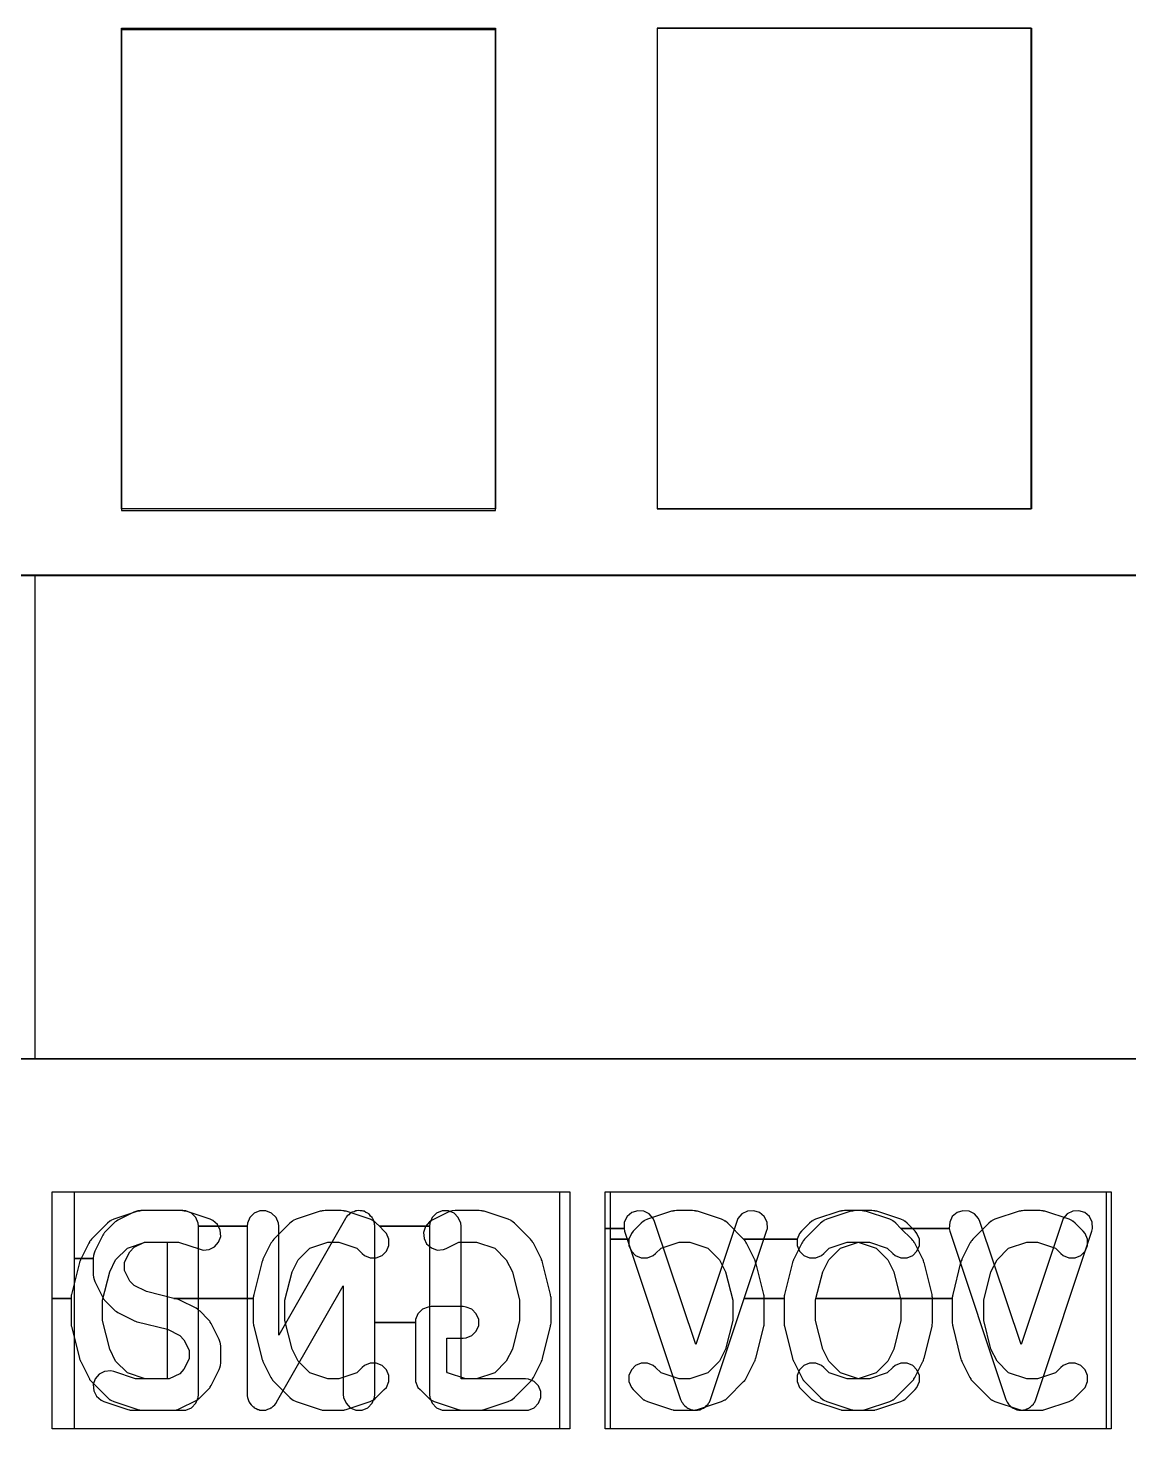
# Model space of a CAD drawing. Extents: x 10 to 287, y 10 to 200.
# Drawn here: x 173.87 to 179.1, y 114.75 to 121.41 of the extents above; entities that cross this region are included whole.
import ezdxf

# ---------------------------------------------------------------- set-up
doc = ezdxf.new("R2010")
doc.units = 0

msp = doc.modelspace()

# ---------------------------------------------------------------- linework, layer by layer
at = {"layer": 'Layer 1'}
for p, q in [((174.311, 121.411), (176.089, 121.411)), ((174.311, 119.125), (174.311, 121.411)), ((174.311, 121.403), (174.311, 119.117)), ((176.089, 121.403), (174.311, 121.403)), ((176.089, 121.411), (176.089, 119.125)), ((176.089, 119.117), (176.089, 121.403)), ((176.859, 121.411), (176.859, 119.125)), ((178.637, 121.411), (176.859, 121.411)), ((176.861, 121.411), (178.639, 121.411)), ((176.861, 119.125), (176.861, 121.411)), ((178.637, 119.125), (178.637, 121.411)), ((178.639, 121.411), (178.639, 119.125)), ((176.089, 119.125), (174.311, 119.125)), ((174.311, 119.117), (176.089, 119.117)), ((176.859, 119.125), (178.637, 119.125)), ((178.639, 119.125), (176.861, 119.125)), ((171.45, 118.807), (183.95, 118.807)), ((171.51, 118.81), (183.95, 118.81)), ((173.9, 116.507), (173.9, 118.807)), ((183.95, 116.507), (171.45, 116.507)), ((171.51, 116.51), (183.95, 116.51)), ((173.982, 115.37), (173.982, 115.877)), ((173.982, 115.877), (176.443, 115.877)), ((174.087, 115.56), (174.087, 115.877)), ((174.087, 115.877), (176.394, 115.877)), ((176.394, 115.877), (176.394, 114.749)), ((176.443, 115.877), (176.443, 114.749)), ((176.612, 115.703), (176.612, 115.877)), ((176.612, 115.877), (178.994, 115.877)), ((176.636, 115.651), (176.636, 115.877)), ((176.636, 115.877), (179.018, 115.877)), ((178.994, 115.877), (178.994, 114.749)), ((179.018, 115.877), (179.018, 114.749)), ((174.389, 115.786), (174.386, 115.785)), ((174.403, 115.788), (174.389, 115.786)), ((174.398, 115.786), (174.396, 115.785)), ((174.4, 115.787), (174.398, 115.786)), ((174.403, 115.787), (174.4, 115.787)), ((174.594, 115.788), (174.403, 115.788)), ((174.405, 115.787), (174.403, 115.787)), ((174.412, 115.788), (174.405, 115.787)), ((174.603, 115.788), (174.412, 115.788)), ((174.601, 115.787), (174.594, 115.788)), ((174.603, 115.787), (174.601, 115.787)), ((174.617, 115.786), (174.603, 115.788)), ((174.606, 115.787), (174.603, 115.787)), ((174.609, 115.786), (174.606, 115.787)), ((174.61, 115.785), (174.609, 115.786)), ((174.644, 115.775), (174.617, 115.786)), ((174.969, 115.786), (174.942, 115.775)), ((174.998, 115.786), (174.969, 115.786)), ((175.025, 115.775), (174.998, 115.786)), ((175.265, 115.786), (175.263, 115.785)), ((175.268, 115.787), (175.265, 115.786)), ((175.27, 115.787), (175.268, 115.787)), ((175.272, 115.787), (175.27, 115.787)), ((175.28, 115.788), (175.272, 115.787)), ((175.356, 115.788), (175.28, 115.788)), ((175.363, 115.787), (175.356, 115.788)), ((175.365, 115.787), (175.363, 115.787)), ((175.368, 115.787), (175.365, 115.787)), ((175.37, 115.786), (175.368, 115.787)), ((175.372, 115.785), (175.37, 115.786)), ((175.426, 115.786), (175.417, 115.782)), ((175.431, 115.786), (175.426, 115.786)), ((175.436, 115.788), (175.431, 115.786)), ((175.446, 115.786), (175.436, 115.788)), ((175.456, 115.786), (175.446, 115.786)), ((175.46, 115.784), (175.456, 115.786)), ((175.836, 115.786), (175.809, 115.775)), ((175.866, 115.786), (175.836, 115.786)), ((175.893, 115.775), (175.866, 115.786)), ((175.883, 115.786), (175.881, 115.785)), ((175.898, 115.788), (175.883, 115.786)), ((176.012, 115.788), (175.898, 115.788)), ((176.02, 115.787), (176.012, 115.788)), ((176.022, 115.787), (176.02, 115.787)), ((176.024, 115.787), (176.022, 115.787)), ((176.027, 115.786), (176.024, 115.787)), ((176.029, 115.785), (176.027, 115.786)), ((176.766, 115.787), (176.738, 115.778)), ((176.795, 115.785), (176.766, 115.787)), ((176.936, 115.786), (176.934, 115.785)), ((176.938, 115.787), (176.936, 115.786)), ((176.941, 115.787), (176.938, 115.787)), ((176.943, 115.787), (176.941, 115.787)), ((176.95, 115.788), (176.943, 115.787)), ((177.027, 115.788), (176.95, 115.788)), ((177.034, 115.787), (177.027, 115.788)), ((177.036, 115.787), (177.034, 115.787)), ((177.038, 115.787), (177.036, 115.787)), ((177.041, 115.786), (177.038, 115.787)), ((177.043, 115.785), (177.041, 115.786)), ((177.318, 115.787), (177.288, 115.785)), ((177.345, 115.778), (177.318, 115.787)), ((177.736, 115.786), (177.734, 115.785)), ((177.738, 115.787), (177.736, 115.786)), ((177.741, 115.787), (177.738, 115.787)), ((177.743, 115.787), (177.741, 115.787)), ((177.75, 115.788), (177.743, 115.787)), ((177.827, 115.788), (177.75, 115.788)), ((177.789, 115.786), (177.787, 115.785)), ((177.792, 115.787), (177.789, 115.786)), ((177.794, 115.787), (177.792, 115.787)), ((177.796, 115.787), (177.794, 115.787)), ((177.803, 115.788), (177.796, 115.787)), ((177.88, 115.788), (177.803, 115.788)), ((177.834, 115.787), (177.827, 115.788)), ((177.836, 115.787), (177.834, 115.787)), ((177.839, 115.787), (177.836, 115.787)), ((177.841, 115.786), (177.839, 115.787)), ((177.843, 115.785), (177.841, 115.786)), ((177.887, 115.787), (177.88, 115.788)), ((177.889, 115.787), (177.887, 115.787)), ((177.892, 115.787), (177.889, 115.787)), ((177.894, 115.786), (177.892, 115.787)), ((177.896, 115.785), (177.894, 115.786)), ((178.312, 115.787), (178.285, 115.778)), ((178.342, 115.785), (178.312, 115.787)), ((178.589, 115.786), (178.587, 115.785)), ((178.591, 115.787), (178.589, 115.786)), ((178.594, 115.787), (178.591, 115.787)), ((178.596, 115.787), (178.594, 115.787)), ((178.603, 115.788), (178.596, 115.787)), ((178.68, 115.788), (178.603, 115.788)), ((178.687, 115.787), (178.68, 115.788)), ((178.689, 115.787), (178.687, 115.787)), ((178.692, 115.787), (178.689, 115.787)), ((178.694, 115.786), (178.692, 115.787)), ((178.696, 115.785), (178.694, 115.786)), ((178.864, 115.787), (178.835, 115.785)), ((178.892, 115.778), (178.864, 115.787)), ((174.245, 115.728), (174.169, 115.651)), ((174.274, 115.728), (174.236, 115.69)), ((174.256, 115.737), (174.245, 115.728)), ((174.259, 115.738), (174.256, 115.737)), ((174.261, 115.74), (174.259, 115.738)), ((174.274, 115.746), (174.261, 115.74)), ((174.389, 115.784), (174.274, 115.746)), ((174.28, 115.732), (174.274, 115.728)), ((174.281, 115.734), (174.28, 115.732)), ((174.284, 115.735), (174.281, 115.734)), ((174.286, 115.737), (174.284, 115.735)), ((174.287, 115.738), (174.286, 115.737)), ((174.294, 115.742), (174.287, 115.738)), ((174.37, 115.78), (174.294, 115.742)), ((174.384, 115.785), (174.37, 115.78)), ((174.386, 115.785), (174.384, 115.785)), ((174.396, 115.785), (174.389, 115.784)), ((174.618, 115.784), (174.61, 115.785)), ((174.732, 115.746), (174.618, 115.784)), ((174.665, 115.754), (174.644, 115.775)), ((174.676, 115.727), (174.665, 115.754)), ((174.678, 115.713), (174.676, 115.727)), ((174.745, 115.74), (174.732, 115.746)), ((174.768, 115.721), (174.745, 115.74)), ((174.78, 115.694), (174.768, 115.721)), ((174.91, 115.727), (174.909, 115.713)), ((174.921, 115.754), (174.91, 115.727)), ((174.942, 115.775), (174.921, 115.754)), ((175.046, 115.754), (175.025, 115.775)), ((175.112, 115.728), (175.036, 115.651)), ((175.057, 115.727), (175.046, 115.754)), ((175.059, 115.713), (175.057, 115.727)), ((175.376, 115.75), (175.059, 115.195)), ((175.124, 115.737), (175.112, 115.728)), ((175.126, 115.738), (175.124, 115.737)), ((175.128, 115.74), (175.126, 115.738)), ((175.142, 115.746), (175.128, 115.74)), ((175.256, 115.784), (175.142, 115.746)), ((175.263, 115.785), (175.256, 115.784)), ((175.38, 115.784), (175.372, 115.785)), ((175.378, 115.753), (175.376, 115.75)), ((175.379, 115.754), (175.378, 115.753)), ((175.38, 115.756), (175.379, 115.754)), ((175.494, 115.746), (175.38, 115.784)), ((175.384, 115.762), (175.38, 115.756)), ((175.392, 115.768), (175.384, 115.762)), ((175.399, 115.775), (175.392, 115.768)), ((175.404, 115.777), (175.399, 115.775)), ((175.407, 115.78), (175.404, 115.777)), ((175.417, 115.782), (175.407, 115.78)), ((175.465, 115.784), (175.46, 115.784)), ((175.473, 115.779), (175.465, 115.784)), ((175.482, 115.775), (175.473, 115.779)), ((175.486, 115.772), (175.482, 115.775)), ((175.49, 115.769), (175.486, 115.772)), ((175.496, 115.761), (175.49, 115.769)), ((175.507, 115.74), (175.494, 115.746)), ((175.503, 115.754), (175.496, 115.761)), ((175.505, 115.75), (175.503, 115.754)), ((175.508, 115.746), (175.505, 115.75)), ((175.509, 115.738), (175.507, 115.74)), ((175.511, 115.737), (175.508, 115.746)), ((175.512, 115.737), (175.509, 115.738)), ((175.514, 115.727), (175.511, 115.737)), ((175.523, 115.728), (175.512, 115.737)), ((175.515, 115.72), (175.514, 115.727)), ((175.516, 115.718), (175.515, 115.72)), ((175.538, 115.713), (175.523, 115.728)), ((175.776, 115.734), (175.757, 115.712)), ((175.788, 115.742), (175.776, 115.734)), ((175.778, 115.727), (175.776, 115.713)), ((175.789, 115.754), (175.778, 115.727)), ((175.864, 115.78), (175.788, 115.742)), ((175.809, 115.775), (175.789, 115.754)), ((175.878, 115.785), (175.864, 115.78)), ((175.881, 115.785), (175.878, 115.785)), ((175.913, 115.754), (175.893, 115.775)), ((175.925, 115.727), (175.913, 115.754)), ((175.926, 115.713), (175.925, 115.727)), ((176.036, 115.784), (176.029, 115.785)), ((176.15, 115.746), (176.036, 115.784)), ((176.164, 115.74), (176.15, 115.746)), ((176.166, 115.738), (176.164, 115.74)), ((176.168, 115.737), (176.166, 115.738)), ((176.18, 115.728), (176.168, 115.737)), ((176.256, 115.651), (176.18, 115.728)), ((176.702, 115.733), (176.701, 115.703)), ((176.716, 115.759), (176.702, 115.733)), ((176.738, 115.778), (176.716, 115.759)), ((176.783, 115.728), (176.745, 115.69)), ((176.794, 115.737), (176.783, 115.728)), ((176.797, 115.738), (176.794, 115.737)), ((176.821, 115.772), (176.795, 115.785)), ((176.799, 115.74), (176.797, 115.738)), ((176.812, 115.746), (176.799, 115.74)), ((176.927, 115.784), (176.812, 115.746)), ((176.84, 115.75), (176.821, 115.772)), ((176.846, 115.736), (176.84, 115.75)), ((177.042, 115.15), (176.846, 115.736)), ((176.934, 115.785), (176.927, 115.784)), ((177.237, 115.736), (177.042, 115.15)), ((177.05, 115.784), (177.043, 115.785)), ((177.165, 115.746), (177.05, 115.784)), ((177.178, 115.74), (177.165, 115.746)), ((177.18, 115.738), (177.178, 115.74)), ((177.183, 115.737), (177.18, 115.738)), ((177.194, 115.728), (177.183, 115.737)), ((177.27, 115.651), (177.194, 115.728)), ((177.243, 115.75), (177.237, 115.736)), ((177.262, 115.772), (177.243, 115.75)), ((177.288, 115.785), (177.262, 115.772)), ((177.368, 115.759), (177.345, 115.778)), ((177.381, 115.733), (177.368, 115.759)), ((177.383, 115.703), (177.381, 115.733)), ((177.583, 115.728), (177.545, 115.69)), ((177.636, 115.728), (177.56, 115.651)), ((177.594, 115.737), (177.583, 115.728)), ((177.597, 115.738), (177.594, 115.737)), ((177.599, 115.74), (177.597, 115.738)), ((177.612, 115.746), (177.599, 115.74)), ((177.727, 115.784), (177.612, 115.746)), ((177.648, 115.737), (177.636, 115.728)), ((177.65, 115.738), (177.648, 115.737)), ((177.652, 115.74), (177.65, 115.738)), ((177.665, 115.746), (177.652, 115.74)), ((177.78, 115.784), (177.665, 115.746)), ((177.734, 115.785), (177.727, 115.784)), ((177.787, 115.785), (177.78, 115.784)), ((177.85, 115.784), (177.843, 115.785)), ((177.965, 115.746), (177.85, 115.784)), ((177.903, 115.784), (177.896, 115.785)), ((178.018, 115.746), (177.903, 115.784)), ((177.978, 115.74), (177.965, 115.746)), ((177.98, 115.738), (177.978, 115.74)), ((177.982, 115.737), (177.98, 115.738)), ((177.994, 115.728), (177.982, 115.737)), ((178.018, 115.703), (177.994, 115.728)), ((178.031, 115.74), (178.018, 115.746)), ((178.033, 115.738), (178.031, 115.74)), ((178.036, 115.737), (178.033, 115.738)), ((178.047, 115.728), (178.036, 115.737)), ((178.085, 115.69), (178.047, 115.728)), ((178.25, 115.733), (178.247, 115.703)), ((178.262, 115.759), (178.25, 115.733)), ((178.285, 115.778), (178.262, 115.759)), ((178.368, 115.772), (178.342, 115.785)), ((178.436, 115.728), (178.36, 115.651)), ((178.387, 115.75), (178.368, 115.772)), ((178.393, 115.736), (178.387, 115.75)), ((178.589, 115.15), (178.393, 115.736)), ((178.447, 115.737), (178.436, 115.728)), ((178.45, 115.738), (178.447, 115.737)), ((178.452, 115.74), (178.45, 115.738)), ((178.465, 115.746), (178.452, 115.74)), ((178.58, 115.784), (178.465, 115.746)), ((178.587, 115.785), (178.58, 115.784)), ((178.784, 115.736), (178.589, 115.15)), ((178.703, 115.784), (178.696, 115.785)), ((178.818, 115.746), (178.703, 115.784)), ((178.79, 115.75), (178.784, 115.736)), ((178.809, 115.772), (178.79, 115.75)), ((178.835, 115.785), (178.809, 115.772)), ((178.831, 115.74), (178.818, 115.746)), ((178.833, 115.738), (178.831, 115.74)), ((178.836, 115.737), (178.833, 115.738)), ((178.847, 115.728), (178.836, 115.737)), ((178.885, 115.69), (178.847, 115.728)), ((178.914, 115.759), (178.892, 115.778)), ((178.928, 115.733), (178.914, 115.759)), ((178.929, 115.703), (178.928, 115.733)), ((174.222, 115.67), (174.184, 115.594)), ((174.226, 115.676), (174.222, 115.67)), ((174.227, 115.678), (174.226, 115.676)), ((174.228, 115.68), (174.227, 115.678)), ((174.23, 115.683), (174.228, 115.68)), ((174.231, 115.684), (174.23, 115.683)), ((174.236, 115.69), (174.231, 115.684)), ((174.678, 114.913), (174.678, 115.713)), ((174.678, 115.713), (174.909, 115.713)), ((174.909, 115.713), (174.678, 115.713)), ((174.773, 115.638), (174.783, 115.665)), ((174.783, 115.665), (174.78, 115.694)), ((174.909, 115.713), (174.909, 114.913)), ((175.059, 115.195), (175.059, 115.713)), ((175.516, 115.717), (175.516, 115.718)), ((175.516, 115.713), (175.516, 115.717)), ((175.516, 115.256), (175.516, 115.713)), ((175.561, 115.69), (175.538, 115.713)), ((175.538, 115.713), (175.776, 115.713)), ((175.776, 115.713), (175.538, 115.713)), ((175.571, 115.678), (175.561, 115.69)), ((175.582, 115.651), (175.571, 115.678)), ((175.757, 115.712), (175.747, 115.684)), ((175.747, 115.684), (175.75, 115.655)), ((175.75, 115.655), (175.762, 115.629)), ((175.776, 115.713), (175.776, 114.913)), ((175.926, 114.988), (175.926, 115.713)), ((176.612, 114.749), (176.612, 115.703)), ((176.612, 115.703), (176.701, 115.703)), ((176.701, 115.703), (176.612, 115.703)), ((176.701, 115.703), (176.704, 115.689)), ((176.704, 115.689), (176.97, 114.889)), ((176.736, 115.678), (176.724, 115.651)), ((176.745, 115.69), (176.736, 115.678)), ((177.273, 115.37), (177.379, 115.689)), ((177.379, 115.689), (177.383, 115.703)), ((177.536, 115.678), (177.524, 115.651)), ((177.545, 115.69), (177.536, 115.678)), ((178.07, 115.651), (178.018, 115.703)), ((178.018, 115.703), (178.247, 115.703)), ((178.247, 115.703), (178.018, 115.703)), ((178.094, 115.678), (178.085, 115.69)), ((178.106, 115.651), (178.094, 115.678)), ((178.247, 115.703), (178.251, 115.689)), ((178.251, 115.689), (178.517, 114.889)), ((178.66, 114.889), (178.926, 115.689)), ((178.894, 115.678), (178.885, 115.69)), ((178.906, 115.651), (178.894, 115.678)), ((178.926, 115.689), (178.929, 115.703)), ((174.155, 115.632), (174.117, 115.556)), ((174.159, 115.638), (174.155, 115.632)), ((174.161, 115.642), (174.159, 115.64)), ((174.159, 115.64), (174.159, 115.638)), ((174.162, 115.644), (174.161, 115.642)), ((174.164, 115.646), (174.162, 115.644)), ((174.169, 115.651), (174.164, 115.646)), ((174.184, 115.594), (174.179, 115.58)), ((174.283, 115.554), (174.339, 115.609)), ((174.326, 115.543), (174.351, 115.592)), ((174.339, 115.609), (174.424, 115.638)), ((174.351, 115.592), (174.372, 115.613)), ((174.372, 115.613), (174.421, 115.638)), ((174.421, 115.638), (174.582, 115.638)), ((174.424, 115.638), (174.528, 115.638)), ((174.528, 115.638), (174.528, 114.988)), ((174.582, 115.638), (174.685, 115.604)), ((174.685, 115.604), (174.699, 115.6)), ((174.699, 115.6), (174.728, 115.602)), ((174.728, 115.602), (174.754, 115.615)), ((174.754, 115.615), (174.773, 115.638)), ((175.022, 115.632), (174.984, 115.556)), ((175.026, 115.638), (175.022, 115.632)), ((175.027, 115.64), (175.026, 115.638)), ((175.029, 115.642), (175.027, 115.64)), ((175.03, 115.644), (175.029, 115.642)), ((175.031, 115.646), (175.03, 115.644)), ((175.036, 115.651), (175.031, 115.646)), ((175.151, 115.554), (175.206, 115.609)), ((175.206, 115.609), (175.292, 115.638)), ((175.292, 115.638), (175.344, 115.638)), ((175.344, 115.638), (175.43, 115.609)), ((175.43, 115.609), (175.455, 115.584)), ((175.55, 115.574), (175.571, 115.595)), ((175.571, 115.595), (175.582, 115.622)), ((175.582, 115.622), (175.582, 115.651)), ((175.762, 115.629), (175.785, 115.61)), ((175.785, 115.61), (175.812, 115.6)), ((175.812, 115.6), (175.842, 115.602)), ((175.842, 115.602), (175.855, 115.608)), ((175.855, 115.608), (175.916, 115.638)), ((175.916, 115.638), (176, 115.638)), ((176, 115.638), (176.086, 115.609)), ((176.086, 115.609), (176.141, 115.554)), ((176.261, 115.646), (176.256, 115.651)), ((176.262, 115.644), (176.261, 115.646)), ((176.263, 115.642), (176.262, 115.644)), ((176.265, 115.64), (176.263, 115.642)), ((176.266, 115.638), (176.265, 115.64)), ((176.27, 115.632), (176.266, 115.638)), ((176.308, 115.556), (176.27, 115.632)), ((176.636, 114.749), (176.636, 115.651)), ((176.636, 115.651), (176.724, 115.651)), ((176.724, 115.651), (176.636, 115.651)), ((176.724, 115.651), (176.724, 115.622)), ((176.724, 115.622), (176.736, 115.595)), ((176.736, 115.595), (176.756, 115.574)), ((176.851, 115.584), (176.877, 115.609)), ((176.877, 115.609), (176.963, 115.638)), ((176.963, 115.638), (177.014, 115.638)), ((177.014, 115.638), (177.1, 115.609)), ((177.1, 115.609), (177.155, 115.554)), ((177.275, 115.646), (177.27, 115.651)), ((177.27, 115.651), (177.524, 115.651)), ((177.524, 115.651), (177.27, 115.651)), ((177.27, 115.651), (177.27, 115.651)), ((177.276, 115.644), (177.275, 115.646)), ((177.278, 115.642), (177.276, 115.644)), ((177.279, 115.64), (177.278, 115.642)), ((177.28, 115.638), (177.279, 115.64)), ((177.284, 115.632), (177.28, 115.638)), ((177.322, 115.556), (177.284, 115.632)), ((177.546, 115.632), (177.508, 115.556)), ((177.524, 115.651), (177.524, 115.622)), ((177.524, 115.622), (177.536, 115.595)), ((177.536, 115.595), (177.556, 115.574)), ((177.55, 115.638), (177.546, 115.632)), ((177.551, 115.64), (177.55, 115.638)), ((177.552, 115.642), (177.551, 115.64)), ((177.554, 115.644), (177.552, 115.642)), ((177.555, 115.646), (177.554, 115.644)), ((177.56, 115.651), (177.555, 115.646)), ((177.651, 115.584), (177.677, 115.609)), ((177.675, 115.554), (177.73, 115.609)), ((177.677, 115.609), (177.762, 115.638)), ((177.73, 115.609), (177.816, 115.638)), ((177.762, 115.638), (177.814, 115.638)), ((177.814, 115.638), (177.9, 115.609)), ((177.816, 115.638), (177.868, 115.638)), ((177.868, 115.638), (177.953, 115.609)), ((177.9, 115.609), (177.955, 115.554)), ((177.953, 115.609), (177.979, 115.584)), ((178.075, 115.646), (178.07, 115.651)), ((178.074, 115.574), (178.094, 115.595)), ((178.076, 115.644), (178.075, 115.646)), ((178.078, 115.642), (178.076, 115.644)), ((178.079, 115.64), (178.078, 115.642)), ((178.08, 115.638), (178.079, 115.64)), ((178.084, 115.632), (178.08, 115.638)), ((178.122, 115.556), (178.084, 115.632)), ((178.094, 115.595), (178.106, 115.622)), ((178.106, 115.622), (178.106, 115.651)), ((178.346, 115.632), (178.308, 115.556)), ((178.35, 115.638), (178.346, 115.632)), ((178.351, 115.64), (178.35, 115.638)), ((178.352, 115.642), (178.351, 115.64)), ((178.354, 115.644), (178.352, 115.642)), ((178.355, 115.646), (178.354, 115.644)), ((178.36, 115.651), (178.355, 115.646)), ((178.475, 115.554), (178.53, 115.609)), ((178.53, 115.609), (178.616, 115.638)), ((178.616, 115.638), (178.667, 115.638)), ((178.667, 115.638), (178.753, 115.609)), ((178.753, 115.609), (178.779, 115.584)), ((178.874, 115.574), (178.894, 115.595)), ((178.894, 115.595), (178.906, 115.622)), ((178.906, 115.622), (178.906, 115.651)), ((174.111, 115.54), (174.073, 115.388)), ((174.087, 114.749), (174.087, 115.56)), ((174.087, 115.56), (174.176, 115.56)), ((174.176, 115.56), (174.087, 115.56)), ((174.114, 115.548), (174.111, 115.542)), ((174.111, 115.542), (174.111, 115.541)), ((174.111, 115.541), (174.111, 115.54)), ((174.116, 115.554), (174.114, 115.548)), ((174.117, 115.556), (174.116, 115.555)), ((174.116, 115.555), (174.116, 115.554)), ((174.178, 115.575), (174.176, 115.56)), ((174.176, 115.56), (174.176, 115.484)), ((174.179, 115.577), (174.178, 115.575)), ((174.179, 115.58), (174.179, 115.577)), ((174.255, 115.496), (174.283, 115.554)), ((174.326, 115.502), (174.326, 115.543)), ((174.978, 115.54), (174.94, 115.388)), ((174.979, 115.541), (174.978, 115.54)), ((174.981, 115.548), (174.979, 115.542)), ((174.979, 115.542), (174.979, 115.541)), ((174.983, 115.554), (174.981, 115.548)), ((174.984, 115.555), (174.983, 115.554)), ((174.984, 115.556), (174.984, 115.555)), ((175.122, 115.496), (175.151, 115.554)), ((175.455, 115.584), (175.466, 115.574)), ((175.466, 115.574), (175.494, 115.563)), ((175.494, 115.563), (175.523, 115.563)), ((175.523, 115.563), (175.55, 115.574)), ((176.141, 115.554), (176.17, 115.496)), ((176.308, 115.555), (176.308, 115.556)), ((176.309, 115.554), (176.308, 115.555)), ((176.311, 115.548), (176.309, 115.554)), ((176.313, 115.542), (176.311, 115.548)), ((176.313, 115.541), (176.313, 115.542)), ((176.314, 115.54), (176.313, 115.541)), ((176.352, 115.388), (176.314, 115.54)), ((176.756, 115.574), (176.783, 115.563)), ((176.783, 115.563), (176.813, 115.563)), ((176.813, 115.563), (176.84, 115.574)), ((176.84, 115.574), (176.851, 115.584)), ((177.155, 115.554), (177.184, 115.496)), ((177.323, 115.555), (177.322, 115.556)), ((177.323, 115.554), (177.323, 115.555)), ((177.325, 115.548), (177.323, 115.554)), ((177.327, 115.542), (177.325, 115.548)), ((177.327, 115.541), (177.327, 115.542)), ((177.328, 115.54), (177.327, 115.541)), ((177.366, 115.388), (177.328, 115.54)), ((177.502, 115.54), (177.464, 115.388)), ((177.505, 115.548), (177.502, 115.542)), ((177.502, 115.542), (177.502, 115.541)), ((177.502, 115.541), (177.502, 115.54)), ((177.507, 115.554), (177.505, 115.548)), ((177.508, 115.556), (177.507, 115.555)), ((177.507, 115.555), (177.507, 115.554)), ((177.556, 115.574), (177.583, 115.563)), ((177.583, 115.563), (177.613, 115.563)), ((177.613, 115.563), (177.64, 115.574)), ((177.64, 115.574), (177.651, 115.584)), ((177.646, 115.496), (177.675, 115.554)), ((177.955, 115.554), (177.984, 115.496)), ((177.979, 115.584), (177.99, 115.574)), ((177.99, 115.574), (178.017, 115.563)), ((178.017, 115.563), (178.047, 115.563)), ((178.047, 115.563), (178.074, 115.574)), ((178.123, 115.555), (178.122, 115.556)), ((178.123, 115.554), (178.123, 115.555)), ((178.125, 115.548), (178.123, 115.554)), ((178.127, 115.542), (178.125, 115.548)), ((178.127, 115.541), (178.127, 115.542)), ((178.128, 115.54), (178.127, 115.541)), ((178.166, 115.388), (178.128, 115.54)), ((178.302, 115.54), (178.264, 115.388)), ((178.303, 115.541), (178.302, 115.54)), ((178.305, 115.548), (178.303, 115.542)), ((178.303, 115.542), (178.303, 115.541)), ((178.307, 115.554), (178.305, 115.548)), ((178.308, 115.556), (178.307, 115.555)), ((178.307, 115.555), (178.307, 115.554)), ((178.446, 115.496), (178.475, 115.554)), ((178.779, 115.584), (178.79, 115.574)), ((178.79, 115.574), (178.817, 115.563)), ((178.817, 115.563), (178.847, 115.563)), ((178.847, 115.563), (178.874, 115.574)), ((174.176, 115.484), (174.178, 115.47)), ((174.178, 115.47), (174.179, 115.467)), ((174.179, 115.467), (174.179, 115.464)), ((174.179, 115.464), (174.184, 115.451)), ((174.221, 115.361), (174.255, 115.496)), ((174.351, 115.452), (174.326, 115.502)), ((175.088, 115.361), (175.122, 115.496)), ((176.17, 115.496), (176.204, 115.361)), ((177.184, 115.496), (177.218, 115.361)), ((177.614, 115.37), (177.646, 115.496)), ((177.984, 115.496), (178.018, 115.361)), ((178.412, 115.361), (178.446, 115.496)), ((174.073, 115.388), (174.072, 115.386)), ((174.072, 115.386), (174.072, 115.385)), ((174.184, 115.451), (174.222, 115.374)), ((174.372, 115.431), (174.351, 115.452)), ((174.43, 115.403), (174.372, 115.431)), ((174.56, 115.37), (174.43, 115.403)), ((174.94, 115.386), (174.939, 115.385)), ((174.94, 115.388), (174.94, 115.386)), ((175.049, 114.876), (175.366, 115.43)), ((175.366, 115.43), (175.366, 114.913)), ((176.352, 115.386), (176.352, 115.388)), ((176.352, 115.385), (176.352, 115.386)), ((177.366, 115.386), (177.366, 115.388)), ((177.367, 115.385), (177.366, 115.386)), ((177.464, 115.386), (177.463, 115.385)), ((177.464, 115.388), (177.464, 115.386)), ((178.166, 115.386), (178.166, 115.388)), ((178.167, 115.385), (178.166, 115.386)), ((178.264, 115.386), (178.263, 115.385)), ((178.264, 115.388), (178.264, 115.386)), ((173.982, 114.749), (173.982, 115.37)), ((173.982, 115.37), (174.071, 115.37)), ((174.071, 115.37), (173.982, 115.37)), ((174.072, 115.385), (174.071, 115.379)), ((174.071, 115.379), (174.071, 115.374)), ((174.071, 115.374), (174.071, 115.372)), ((174.071, 115.372), (174.071, 115.37)), ((174.071, 115.37), (174.071, 115.256)), ((174.221, 115.265), (174.221, 115.361)), ((174.222, 115.374), (174.226, 115.368)), ((174.226, 115.368), (174.227, 115.366)), ((174.227, 115.366), (174.228, 115.364)), ((174.228, 115.364), (174.23, 115.362)), ((174.23, 115.362), (174.231, 115.361)), ((174.231, 115.361), (174.236, 115.355)), ((174.236, 115.355), (174.274, 115.317)), ((174.574, 115.366), (174.56, 115.37)), ((174.56, 115.37), (174.938, 115.37)), ((174.938, 115.37), (174.56, 115.37)), ((174.575, 115.366), (174.574, 115.366)), ((174.576, 115.366), (174.575, 115.366)), ((174.582, 115.364), (174.576, 115.366)), ((174.588, 115.362), (174.582, 115.364)), ((174.588, 115.361), (174.588, 115.362)), ((174.589, 115.361), (174.588, 115.361)), ((174.666, 115.323), (174.589, 115.361)), ((174.672, 115.319), (174.666, 115.323)), ((174.939, 115.379), (174.938, 115.374)), ((174.938, 115.374), (174.938, 115.372)), ((174.938, 115.372), (174.938, 115.37)), ((174.938, 115.37), (174.938, 115.256)), ((174.939, 115.385), (174.939, 115.379)), ((175.088, 115.265), (175.088, 115.361)), ((175.769, 115.329), (175.742, 115.318)), ((175.784, 115.331), (175.769, 115.329)), ((175.936, 115.331), (175.784, 115.331)), ((175.951, 115.329), (175.936, 115.331)), ((175.978, 115.318), (175.951, 115.329)), ((176.204, 115.361), (176.204, 115.265)), ((176.353, 115.379), (176.352, 115.385)), ((176.354, 115.374), (176.353, 115.379)), ((176.354, 115.372), (176.354, 115.374)), ((176.354, 115.37), (176.354, 115.372)), ((176.354, 115.256), (176.354, 115.37)), ((177.113, 114.889), (177.273, 115.37)), ((177.218, 115.361), (177.218, 115.265)), ((177.273, 115.37), (177.462, 115.37)), ((177.462, 115.37), (177.273, 115.37)), ((177.367, 115.379), (177.367, 115.385)), ((177.368, 115.374), (177.367, 115.379)), ((177.368, 115.372), (177.368, 115.374)), ((177.368, 115.37), (177.368, 115.372)), ((177.368, 115.256), (177.368, 115.37)), ((177.463, 115.379), (177.462, 115.374)), ((177.462, 115.374), (177.462, 115.372)), ((177.462, 115.372), (177.462, 115.37)), ((177.462, 115.37), (177.462, 115.256)), ((177.463, 115.385), (177.463, 115.379)), ((177.612, 115.361), (177.614, 115.37)), ((177.612, 115.265), (177.612, 115.361)), ((177.614, 115.37), (178.262, 115.37)), ((178.262, 115.37), (177.614, 115.37)), ((178.018, 115.361), (178.018, 115.265)), ((178.167, 115.379), (178.167, 115.385)), ((178.168, 115.374), (178.167, 115.379)), ((178.168, 115.372), (178.168, 115.374)), ((178.168, 115.37), (178.168, 115.372)), ((178.168, 115.256), (178.168, 115.37)), ((178.263, 115.379), (178.262, 115.374)), ((178.262, 115.374), (178.262, 115.372)), ((178.262, 115.372), (178.262, 115.37)), ((178.262, 115.37), (178.262, 115.256)), ((178.263, 115.385), (178.263, 115.379)), ((178.412, 115.265), (178.412, 115.361)), ((174.071, 115.256), (174.071, 115.253)), ((174.071, 115.253), (174.071, 115.252)), ((174.255, 115.129), (174.221, 115.265)), ((174.274, 115.317), (174.28, 115.312)), ((174.28, 115.312), (174.281, 115.311)), ((174.281, 115.311), (174.284, 115.309)), ((174.284, 115.309), (174.286, 115.308)), ((174.286, 115.308), (174.287, 115.307)), ((174.287, 115.307), (174.294, 115.303)), ((174.294, 115.303), (174.37, 115.265)), ((174.37, 115.265), (174.371, 115.264)), ((174.371, 115.264), (174.371, 115.264)), ((174.371, 115.264), (174.378, 115.262)), ((174.378, 115.262), (174.384, 115.259)), ((174.384, 115.259), (174.384, 115.259)), ((174.384, 115.259), (174.385, 115.259)), ((174.385, 115.259), (174.53, 115.223)), ((174.674, 115.318), (174.672, 115.319)), ((174.676, 115.316), (174.674, 115.318)), ((174.678, 115.315), (174.676, 115.316)), ((174.679, 115.313), (174.678, 115.315)), ((174.685, 115.309), (174.679, 115.313)), ((174.723, 115.27), (174.685, 115.309)), ((174.728, 115.265), (174.723, 115.27)), ((174.729, 115.264), (174.728, 115.265)), ((174.731, 115.261), (174.729, 115.264)), ((174.732, 115.259), (174.731, 115.261)), ((174.733, 115.257), (174.732, 115.259)), ((174.737, 115.251), (174.733, 115.257)), ((174.938, 115.256), (174.938, 115.253)), ((174.938, 115.253), (174.938, 115.252)), ((175.122, 115.129), (175.088, 115.265)), ((175.516, 114.913), (175.516, 115.256)), ((175.516, 115.256), (175.709, 115.256)), ((175.709, 115.256), (175.516, 115.256)), ((175.71, 115.27), (175.709, 115.256)), ((175.709, 115.256), (175.709, 114.989)), ((175.721, 115.297), (175.71, 115.27)), ((175.742, 115.318), (175.721, 115.297)), ((175.998, 115.297), (175.978, 115.318)), ((176.01, 115.27), (175.998, 115.297)), ((176.01, 115.241), (176.01, 115.27)), ((176.204, 115.265), (176.17, 115.129)), ((176.354, 115.253), (176.354, 115.256)), ((176.354, 115.252), (176.354, 115.253)), ((177.218, 115.265), (177.184, 115.129)), ((177.368, 115.253), (177.368, 115.256)), ((177.368, 115.252), (177.368, 115.253)), ((177.462, 115.256), (177.462, 115.253)), ((177.462, 115.253), (177.462, 115.252)), ((177.646, 115.129), (177.612, 115.265)), ((178.018, 115.265), (177.984, 115.129)), ((178.168, 115.253), (178.168, 115.256)), ((178.168, 115.252), (178.168, 115.253)), ((178.262, 115.256), (178.262, 115.253)), ((178.262, 115.253), (178.262, 115.252)), ((178.446, 115.129), (178.412, 115.265)), ((174.071, 115.252), (174.071, 115.246)), ((174.071, 115.246), (174.072, 115.241)), ((174.072, 115.241), (174.072, 115.24)), ((174.072, 115.24), (174.073, 115.237)), ((174.073, 115.237), (174.111, 115.085)), ((174.53, 115.223), (174.588, 115.194)), ((174.588, 115.194), (174.608, 115.173)), ((174.775, 115.175), (174.737, 115.251)), ((174.938, 115.252), (174.939, 115.246)), ((174.939, 115.246), (174.939, 115.241)), ((174.939, 115.241), (174.94, 115.24)), ((174.94, 115.24), (174.94, 115.237)), ((174.94, 115.237), (174.978, 115.085)), ((175.951, 115.182), (175.978, 115.193)), ((175.978, 115.193), (175.998, 115.214)), ((175.998, 115.214), (176.01, 115.241)), ((176.314, 115.085), (176.352, 115.237)), ((176.352, 115.241), (176.353, 115.246)), ((176.352, 115.24), (176.352, 115.241)), ((176.352, 115.237), (176.352, 115.24)), ((176.353, 115.246), (176.354, 115.252)), ((177.328, 115.085), (177.366, 115.237)), ((177.366, 115.24), (177.367, 115.241)), ((177.366, 115.237), (177.366, 115.24)), ((177.367, 115.246), (177.368, 115.252)), ((177.367, 115.241), (177.367, 115.246)), ((177.462, 115.252), (177.463, 115.246)), ((177.463, 115.246), (177.463, 115.241)), ((177.463, 115.241), (177.464, 115.24)), ((177.464, 115.24), (177.464, 115.237)), ((177.464, 115.237), (177.502, 115.085)), ((178.128, 115.085), (178.166, 115.237)), ((178.166, 115.24), (178.167, 115.241)), ((178.166, 115.237), (178.166, 115.24)), ((178.167, 115.246), (178.168, 115.252)), ((178.167, 115.241), (178.167, 115.246)), ((178.262, 115.252), (178.263, 115.246)), ((178.263, 115.246), (178.263, 115.241)), ((178.263, 115.241), (178.264, 115.24)), ((178.264, 115.24), (178.264, 115.237)), ((178.264, 115.237), (178.302, 115.085)), ((174.283, 115.071), (174.255, 115.129)), ((174.608, 115.173), (174.633, 115.124)), ((174.633, 115.124), (174.633, 115.083)), ((174.78, 115.161), (174.775, 115.175)), ((174.781, 115.158), (174.78, 115.161)), ((174.782, 115.156), (174.781, 115.158)), ((174.783, 115.141), (174.782, 115.156)), ((174.783, 115.065), (174.783, 115.141)), ((175.151, 115.071), (175.122, 115.129)), ((175.859, 115.02), (175.859, 115.181)), ((175.859, 115.181), (175.936, 115.181)), ((175.936, 115.181), (175.951, 115.182)), ((176.17, 115.129), (176.141, 115.071)), ((177.184, 115.129), (177.155, 115.071)), ((177.675, 115.071), (177.646, 115.129)), ((177.984, 115.129), (177.955, 115.071)), ((178.475, 115.071), (178.446, 115.129)), ((174.111, 115.085), (174.111, 115.084)), ((174.111, 115.084), (174.111, 115.083)), ((174.111, 115.083), (174.114, 115.077)), ((174.114, 115.077), (174.116, 115.071)), ((174.116, 115.071), (174.116, 115.071)), ((174.116, 115.071), (174.117, 115.07)), ((174.117, 115.07), (174.155, 114.994)), ((174.339, 115.016), (174.283, 115.071)), ((174.633, 115.083), (174.608, 115.033)), ((174.782, 115.05), (174.783, 115.065)), ((174.978, 115.085), (174.979, 115.084)), ((174.979, 115.084), (174.979, 115.083)), ((174.979, 115.083), (174.981, 115.077)), ((174.981, 115.077), (174.983, 115.071)), ((174.983, 115.071), (174.984, 115.071)), ((174.984, 115.071), (174.984, 115.07)), ((174.984, 115.07), (175.022, 114.994)), ((175.206, 115.016), (175.151, 115.071)), ((175.494, 115.062), (175.466, 115.051)), ((175.523, 115.062), (175.494, 115.062)), ((175.55, 115.051), (175.523, 115.062)), ((176.141, 115.071), (176.086, 115.016)), ((176.27, 114.994), (176.308, 115.07)), ((176.308, 115.07), (176.308, 115.071)), ((176.308, 115.071), (176.309, 115.071)), ((176.309, 115.071), (176.311, 115.077)), ((176.311, 115.077), (176.313, 115.083)), ((176.313, 115.084), (176.314, 115.085)), ((176.313, 115.083), (176.313, 115.084)), ((176.783, 115.062), (176.756, 115.051)), ((176.813, 115.062), (176.783, 115.062)), ((176.84, 115.051), (176.813, 115.062)), ((177.155, 115.071), (177.1, 115.016)), ((177.284, 114.994), (177.322, 115.07)), ((177.322, 115.07), (177.323, 115.071)), ((177.323, 115.071), (177.325, 115.077)), ((177.323, 115.071), (177.323, 115.071)), ((177.325, 115.077), (177.327, 115.083)), ((177.327, 115.084), (177.328, 115.085)), ((177.327, 115.083), (177.327, 115.084)), ((177.502, 115.085), (177.502, 115.084)), ((177.502, 115.084), (177.502, 115.083)), ((177.502, 115.083), (177.505, 115.077)), ((177.505, 115.077), (177.507, 115.071)), ((177.507, 115.071), (177.507, 115.071)), ((177.507, 115.071), (177.508, 115.07)), ((177.508, 115.07), (177.546, 114.994)), ((177.583, 115.062), (177.556, 115.051)), ((177.613, 115.062), (177.583, 115.062)), ((177.64, 115.051), (177.613, 115.062)), ((177.73, 115.016), (177.675, 115.071)), ((177.955, 115.071), (177.9, 115.016)), ((178.017, 115.062), (177.99, 115.051)), ((178.047, 115.062), (178.017, 115.062)), ((178.074, 115.051), (178.047, 115.062)), ((178.084, 114.994), (178.122, 115.07)), ((178.122, 115.07), (178.123, 115.071)), ((178.123, 115.071), (178.125, 115.077)), ((178.123, 115.071), (178.123, 115.071)), ((178.125, 115.077), (178.127, 115.083)), ((178.127, 115.084), (178.128, 115.085)), ((178.127, 115.083), (178.127, 115.084)), ((178.302, 115.085), (178.303, 115.084)), ((178.303, 115.084), (178.303, 115.083)), ((178.303, 115.083), (178.305, 115.077)), ((178.305, 115.077), (178.307, 115.071)), ((178.307, 115.071), (178.307, 115.071)), ((178.307, 115.071), (178.308, 115.07)), ((178.308, 115.07), (178.346, 114.994)), ((178.53, 115.016), (178.475, 115.071)), ((178.817, 115.062), (178.79, 115.051)), ((178.847, 115.062), (178.817, 115.062)), ((178.874, 115.051), (178.847, 115.062)), ((174.155, 114.994), (174.159, 114.987)), ((174.159, 114.987), (174.159, 114.985)), ((174.186, 114.988), (174.177, 114.96)), ((174.205, 115.01), (174.186, 114.988)), ((174.231, 115.023), (174.205, 115.01)), ((174.26, 115.025), (174.231, 115.023)), ((174.275, 115.022), (174.26, 115.025)), ((174.377, 114.988), (174.275, 115.022)), ((174.424, 114.988), (174.339, 115.016)), ((174.538, 114.988), (174.377, 114.988)), ((174.528, 114.988), (174.424, 114.988)), ((174.588, 115.012), (174.538, 114.988)), ((174.608, 115.033), (174.588, 115.012)), ((174.737, 114.955), (174.775, 115.032)), ((174.775, 115.032), (174.78, 115.045)), ((174.78, 115.045), (174.781, 115.048)), ((174.781, 115.048), (174.782, 115.05)), ((175.022, 114.994), (175.026, 114.987)), ((175.026, 114.987), (175.027, 114.985)), ((175.292, 114.988), (175.206, 115.016)), ((175.344, 114.988), (175.292, 114.988)), ((175.43, 115.016), (175.344, 114.988)), ((175.455, 115.042), (175.43, 115.016)), ((175.466, 115.051), (175.455, 115.042)), ((175.571, 115.031), (175.55, 115.051)), ((175.582, 115.004), (175.571, 115.031)), ((175.582, 114.974), (175.582, 115.004)), ((175.709, 114.989), (175.71, 114.974)), ((175.862, 115.016), (175.859, 115.02)), ((175.948, 114.988), (175.862, 115.016)), ((176.232, 114.988), (175.926, 114.988)), ((176, 114.988), (175.948, 114.988)), ((176.086, 115.016), (176, 114.988)), ((176.247, 114.986), (176.232, 114.988)), ((176.265, 114.985), (176.266, 114.987)), ((176.266, 114.987), (176.27, 114.994)), ((176.736, 115.031), (176.724, 115.004)), ((176.724, 115.004), (176.724, 114.974)), ((176.756, 115.051), (176.736, 115.031)), ((176.851, 115.042), (176.84, 115.051)), ((176.877, 115.016), (176.851, 115.042)), ((176.963, 114.988), (176.877, 115.016)), ((177.014, 114.988), (176.963, 114.988)), ((177.1, 115.016), (177.014, 114.988)), ((177.279, 114.985), (177.28, 114.987)), ((177.28, 114.987), (177.284, 114.994)), ((177.536, 115.031), (177.524, 115.004)), ((177.524, 115.004), (177.524, 114.974)), ((177.556, 115.051), (177.536, 115.031)), ((177.546, 114.994), (177.55, 114.987)), ((177.55, 114.987), (177.551, 114.985)), ((177.651, 115.042), (177.64, 115.051)), ((177.677, 115.016), (177.651, 115.042)), ((177.762, 114.988), (177.677, 115.016)), ((177.816, 114.988), (177.73, 115.016)), ((177.814, 114.988), (177.762, 114.988)), ((177.9, 115.016), (177.814, 114.988)), ((177.868, 114.988), (177.816, 114.988)), ((177.953, 115.016), (177.868, 114.988)), ((177.979, 115.042), (177.953, 115.016)), ((177.99, 115.051), (177.979, 115.042)), ((178.094, 115.031), (178.074, 115.051)), ((178.079, 114.985), (178.08, 114.987)), ((178.08, 114.987), (178.084, 114.994)), ((178.106, 115.004), (178.094, 115.031)), ((178.106, 114.974), (178.106, 115.004)), ((178.346, 114.994), (178.35, 114.987)), ((178.35, 114.987), (178.351, 114.985)), ((178.616, 114.988), (178.53, 115.016)), ((178.667, 114.988), (178.616, 114.988)), ((178.753, 115.016), (178.667, 114.988)), ((178.779, 115.042), (178.753, 115.016)), ((178.79, 115.051), (178.779, 115.042)), ((178.894, 115.031), (178.874, 115.051)), ((178.906, 115.004), (178.894, 115.031)), ((178.906, 114.974), (178.906, 115.004)), ((174.159, 114.985), (174.161, 114.983)), ((174.161, 114.983), (174.162, 114.981)), ((174.162, 114.981), (174.164, 114.98)), ((174.164, 114.98), (174.169, 114.974)), ((174.169, 114.974), (174.245, 114.898)), ((174.177, 114.96), (174.179, 114.931)), ((174.179, 114.931), (174.192, 114.905)), ((174.685, 114.898), (174.723, 114.936)), ((174.723, 114.936), (174.728, 114.942)), ((174.728, 114.942), (174.729, 114.943)), ((174.729, 114.943), (174.731, 114.945)), ((174.731, 114.945), (174.732, 114.947)), ((174.732, 114.947), (174.733, 114.949)), ((174.733, 114.949), (174.737, 114.955)), ((175.027, 114.985), (175.029, 114.983)), ((175.029, 114.983), (175.03, 114.981)), ((175.03, 114.981), (175.031, 114.98)), ((175.031, 114.98), (175.036, 114.974)), ((175.036, 114.974), (175.112, 114.898)), ((175.523, 114.898), (175.561, 114.936)), ((175.561, 114.936), (175.571, 114.947)), ((175.571, 114.947), (175.582, 114.974)), ((175.71, 114.974), (175.71, 114.974)), ((175.71, 114.974), (175.721, 114.947)), ((175.721, 114.947), (175.731, 114.936)), ((175.731, 114.936), (175.769, 114.898)), ((176.18, 114.898), (176.256, 114.974)), ((176.274, 114.975), (176.247, 114.986)), ((176.256, 114.974), (176.261, 114.98)), ((176.261, 114.98), (176.262, 114.981)), ((176.262, 114.981), (176.263, 114.983)), ((176.263, 114.983), (176.265, 114.985)), ((176.294, 114.954), (176.274, 114.975)), ((176.306, 114.927), (176.294, 114.954)), ((176.306, 114.898), (176.306, 114.927)), ((176.724, 114.974), (176.736, 114.947)), ((176.736, 114.947), (176.745, 114.936)), ((176.745, 114.936), (176.783, 114.898)), ((177.194, 114.898), (177.27, 114.974)), ((177.27, 114.974), (177.275, 114.98)), ((177.275, 114.98), (177.276, 114.981)), ((177.276, 114.981), (177.278, 114.983)), ((177.278, 114.983), (177.279, 114.985)), ((177.524, 114.974), (177.536, 114.947)), ((177.536, 114.947), (177.545, 114.936)), ((177.545, 114.936), (177.583, 114.898)), ((177.551, 114.985), (177.552, 114.983)), ((177.552, 114.983), (177.554, 114.981)), ((177.554, 114.981), (177.555, 114.98)), ((177.555, 114.98), (177.56, 114.974)), ((177.56, 114.974), (177.636, 114.898)), ((177.994, 114.898), (178.07, 114.974)), ((178.047, 114.898), (178.085, 114.936)), ((178.07, 114.974), (178.075, 114.98)), ((178.075, 114.98), (178.076, 114.981)), ((178.076, 114.981), (178.078, 114.983)), ((178.078, 114.983), (178.079, 114.985)), ((178.085, 114.936), (178.094, 114.947)), ((178.094, 114.947), (178.106, 114.974)), ((178.351, 114.985), (178.352, 114.983)), ((178.352, 114.983), (178.354, 114.981)), ((178.354, 114.981), (178.355, 114.98)), ((178.355, 114.98), (178.36, 114.974)), ((178.36, 114.974), (178.436, 114.898)), ((178.847, 114.898), (178.885, 114.936)), ((178.885, 114.936), (178.894, 114.947)), ((178.894, 114.947), (178.906, 114.974)), ((174.192, 114.905), (174.214, 114.886)), ((174.214, 114.886), (174.227, 114.88)), ((174.227, 114.88), (174.342, 114.842)), ((174.245, 114.898), (174.256, 114.888)), ((174.256, 114.888), (174.259, 114.887)), ((174.259, 114.887), (174.261, 114.886)), ((174.261, 114.886), (174.274, 114.88)), ((174.274, 114.88), (174.389, 114.842)), ((174.589, 114.846), (174.666, 114.884)), ((174.644, 114.85), (174.665, 114.871)), ((174.665, 114.871), (174.676, 114.898)), ((174.666, 114.884), (174.672, 114.888)), ((174.672, 114.888), (174.674, 114.888)), ((174.674, 114.888), (174.676, 114.89)), ((174.676, 114.898), (174.678, 114.913)), ((174.676, 114.89), (174.678, 114.892)), ((174.678, 114.892), (174.679, 114.893)), ((174.679, 114.893), (174.685, 114.898)), ((174.909, 114.913), (174.909, 114.909)), ((174.909, 114.909), (174.909, 114.907)), ((174.909, 114.907), (174.909, 114.906)), ((174.909, 114.906), (174.91, 114.898)), ((174.91, 114.898), (174.914, 114.889)), ((174.914, 114.889), (174.917, 114.879)), ((174.917, 114.879), (174.919, 114.876)), ((174.919, 114.876), (174.921, 114.871)), ((174.921, 114.871), (174.928, 114.864)), ((174.928, 114.864), (174.935, 114.856)), ((174.935, 114.856), (174.939, 114.854)), ((174.939, 114.854), (174.942, 114.85)), ((175.025, 114.85), (175.032, 114.857)), ((175.032, 114.857), (175.04, 114.864)), ((175.04, 114.864), (175.045, 114.87)), ((175.045, 114.87), (175.046, 114.871)), ((175.046, 114.871), (175.047, 114.872)), ((175.047, 114.872), (175.049, 114.876)), ((175.112, 114.898), (175.124, 114.888)), ((175.124, 114.888), (175.126, 114.887)), ((175.126, 114.887), (175.128, 114.886)), ((175.128, 114.886), (175.142, 114.88)), ((175.142, 114.88), (175.256, 114.842)), ((175.366, 114.913), (175.367, 114.898)), ((175.367, 114.898), (175.379, 114.871)), ((175.379, 114.871), (175.399, 114.85)), ((175.38, 114.842), (175.494, 114.88)), ((175.482, 114.85), (175.503, 114.871)), ((175.494, 114.88), (175.507, 114.886)), ((175.503, 114.871), (175.514, 114.898)), ((175.507, 114.886), (175.509, 114.887)), ((175.509, 114.887), (175.512, 114.888)), ((175.512, 114.888), (175.523, 114.898)), ((175.514, 114.898), (175.516, 114.913)), ((175.769, 114.898), (175.78, 114.888)), ((175.776, 114.913), (175.778, 114.898)), ((175.778, 114.898), (175.789, 114.871)), ((175.78, 114.888), (175.783, 114.887)), ((175.783, 114.887), (175.785, 114.886)), ((175.785, 114.886), (175.798, 114.88)), ((175.789, 114.871), (175.809, 114.85)), ((175.798, 114.88), (175.912, 114.842)), ((176.036, 114.842), (176.15, 114.88)), ((176.15, 114.88), (176.164, 114.886)), ((176.164, 114.886), (176.166, 114.887)), ((176.166, 114.887), (176.168, 114.888)), ((176.168, 114.888), (176.18, 114.898)), ((176.274, 114.85), (176.294, 114.871)), ((176.294, 114.871), (176.306, 114.898)), ((176.783, 114.898), (176.794, 114.888)), ((176.794, 114.888), (176.797, 114.887)), ((176.797, 114.887), (176.799, 114.886)), ((176.799, 114.886), (176.812, 114.88)), ((176.812, 114.88), (176.927, 114.842)), ((176.97, 114.889), (176.976, 114.876)), ((176.976, 114.876), (176.98, 114.872)), ((176.98, 114.872), (176.982, 114.867)), ((176.982, 114.867), (176.989, 114.861)), ((176.989, 114.861), (176.996, 114.854)), ((176.996, 114.854), (177, 114.851)), ((177.05, 114.842), (177.165, 114.88)), ((177.083, 114.851), (177.088, 114.854)), ((177.088, 114.854), (177.094, 114.861)), ((177.094, 114.861), (177.101, 114.867)), ((177.101, 114.867), (177.103, 114.872)), ((177.103, 114.872), (177.107, 114.876)), ((177.107, 114.876), (177.113, 114.889)), ((177.165, 114.88), (177.178, 114.886)), ((177.178, 114.886), (177.18, 114.887)), ((177.18, 114.887), (177.183, 114.888)), ((177.183, 114.888), (177.194, 114.898)), ((177.583, 114.898), (177.594, 114.888)), ((177.594, 114.888), (177.597, 114.887)), ((177.597, 114.887), (177.599, 114.886)), ((177.599, 114.886), (177.612, 114.88)), ((177.612, 114.88), (177.727, 114.842)), ((177.636, 114.898), (177.648, 114.888)), ((177.648, 114.888), (177.65, 114.887)), ((177.65, 114.887), (177.652, 114.886)), ((177.652, 114.886), (177.665, 114.88)), ((177.665, 114.88), (177.78, 114.842)), ((177.85, 114.842), (177.965, 114.88)), ((177.903, 114.842), (178.018, 114.88)), ((177.965, 114.88), (177.978, 114.886)), ((177.978, 114.886), (177.98, 114.887)), ((177.98, 114.887), (177.982, 114.888)), ((177.982, 114.888), (177.994, 114.898)), ((178.018, 114.88), (178.031, 114.886)), ((178.031, 114.886), (178.033, 114.887)), ((178.033, 114.887), (178.036, 114.888)), ((178.036, 114.888), (178.047, 114.898)), ((178.436, 114.898), (178.447, 114.888)), ((178.447, 114.888), (178.45, 114.887)), ((178.45, 114.887), (178.452, 114.886)), ((178.452, 114.886), (178.465, 114.88)), ((178.465, 114.88), (178.58, 114.842)), ((178.517, 114.889), (178.523, 114.876)), ((178.523, 114.876), (178.527, 114.872)), ((178.527, 114.872), (178.529, 114.867)), ((178.529, 114.867), (178.536, 114.861)), ((178.536, 114.861), (178.542, 114.854)), ((178.542, 114.854), (178.547, 114.851)), ((178.63, 114.851), (178.634, 114.854)), ((178.634, 114.854), (178.641, 114.861)), ((178.641, 114.861), (178.648, 114.867)), ((178.648, 114.867), (178.65, 114.872)), ((178.65, 114.872), (178.654, 114.876)), ((178.654, 114.876), (178.66, 114.889)), ((178.703, 114.842), (178.818, 114.88)), ((178.818, 114.88), (178.831, 114.886)), ((178.831, 114.886), (178.833, 114.887)), ((178.833, 114.887), (178.836, 114.888)), ((178.836, 114.888), (178.847, 114.898)), ((174.342, 114.842), (174.349, 114.84)), ((174.349, 114.84), (174.351, 114.839)), ((174.351, 114.839), (174.353, 114.839)), ((174.353, 114.839), (174.356, 114.838)), ((174.356, 114.838), (174.358, 114.838)), ((174.358, 114.838), (174.365, 114.838)), ((174.365, 114.838), (174.556, 114.838)), ((174.389, 114.842), (174.396, 114.84)), ((174.396, 114.84), (174.398, 114.839)), ((174.398, 114.839), (174.4, 114.839)), ((174.4, 114.839), (174.403, 114.838)), ((174.403, 114.838), (174.405, 114.838)), ((174.405, 114.838), (174.412, 114.838)), ((174.412, 114.838), (174.603, 114.838)), ((174.556, 114.838), (174.571, 114.839)), ((174.571, 114.839), (174.573, 114.84)), ((174.573, 114.84), (174.576, 114.84)), ((174.576, 114.84), (174.589, 114.846)), ((174.603, 114.838), (174.617, 114.839)), ((174.617, 114.839), (174.644, 114.85)), ((174.942, 114.85), (174.951, 114.847)), ((174.951, 114.847), (174.96, 114.842)), ((174.96, 114.842), (174.965, 114.841)), ((174.965, 114.841), (174.969, 114.839)), ((174.969, 114.839), (174.979, 114.839)), ((174.979, 114.839), (174.989, 114.838)), ((174.989, 114.838), (174.994, 114.839)), ((174.994, 114.839), (174.998, 114.839)), ((174.998, 114.839), (175.007, 114.843)), ((175.007, 114.843), (175.017, 114.846)), ((175.017, 114.846), (175.021, 114.849)), ((175.021, 114.849), (175.025, 114.85)), ((175.256, 114.842), (175.263, 114.84)), ((175.263, 114.84), (175.265, 114.839)), ((175.265, 114.839), (175.268, 114.839)), ((175.268, 114.839), (175.27, 114.838)), ((175.27, 114.838), (175.272, 114.838)), ((175.272, 114.838), (175.28, 114.838)), ((175.28, 114.838), (175.356, 114.838)), ((175.356, 114.838), (175.363, 114.838)), ((175.363, 114.838), (175.365, 114.838)), ((175.365, 114.838), (175.368, 114.839)), ((175.368, 114.839), (175.37, 114.839)), ((175.37, 114.839), (175.372, 114.84)), ((175.372, 114.84), (175.38, 114.842)), ((175.399, 114.85), (175.426, 114.839)), ((175.426, 114.839), (175.456, 114.839)), ((175.456, 114.839), (175.482, 114.85)), ((175.809, 114.85), (175.836, 114.839)), ((175.836, 114.839), (175.851, 114.838)), ((175.851, 114.838), (176.232, 114.838)), ((175.912, 114.842), (175.92, 114.84)), ((175.92, 114.84), (175.921, 114.839)), ((175.921, 114.839), (175.924, 114.839)), ((175.924, 114.839), (175.927, 114.838)), ((175.927, 114.838), (175.929, 114.838)), ((175.929, 114.838), (175.936, 114.838)), ((175.936, 114.838), (176.012, 114.838)), ((176.012, 114.838), (176.02, 114.838)), ((176.02, 114.838), (176.022, 114.838)), ((176.022, 114.838), (176.024, 114.839)), ((176.024, 114.839), (176.027, 114.839)), ((176.027, 114.839), (176.029, 114.84)), ((176.029, 114.84), (176.036, 114.842)), ((176.232, 114.838), (176.247, 114.839)), ((176.247, 114.839), (176.274, 114.85)), ((176.927, 114.842), (176.934, 114.84)), ((176.934, 114.84), (176.936, 114.839)), ((176.936, 114.839), (176.938, 114.839)), ((176.938, 114.839), (176.941, 114.838)), ((176.941, 114.838), (176.943, 114.838)), ((176.943, 114.838), (176.95, 114.838)), ((176.95, 114.838), (177.027, 114.838)), ((177, 114.851), (177.004, 114.848)), ((177.004, 114.848), (177.013, 114.845)), ((177.013, 114.845), (177.022, 114.84)), ((177.022, 114.84), (177.027, 114.84)), ((177.027, 114.84), (177.032, 114.838)), ((177.027, 114.838), (177.034, 114.838)), ((177.032, 114.838), (177.042, 114.839)), ((177.034, 114.838), (177.036, 114.838)), ((177.036, 114.838), (177.038, 114.839)), ((177.038, 114.839), (177.041, 114.839)), ((177.041, 114.839), (177.043, 114.84)), ((177.042, 114.839), (177.051, 114.838)), ((177.043, 114.84), (177.05, 114.842)), ((177.051, 114.838), (177.056, 114.84)), ((177.056, 114.84), (177.061, 114.84)), ((177.061, 114.84), (177.07, 114.845)), ((177.07, 114.845), (177.079, 114.848)), ((177.079, 114.848), (177.083, 114.851)), ((177.727, 114.842), (177.734, 114.84)), ((177.734, 114.84), (177.736, 114.839)), ((177.736, 114.839), (177.738, 114.839)), ((177.738, 114.839), (177.741, 114.838)), ((177.741, 114.838), (177.743, 114.838)), ((177.743, 114.838), (177.75, 114.838)), ((177.75, 114.838), (177.827, 114.838)), ((177.78, 114.842), (177.787, 114.84)), ((177.787, 114.84), (177.789, 114.839)), ((177.789, 114.839), (177.792, 114.839)), ((177.792, 114.839), (177.794, 114.838)), ((177.794, 114.838), (177.796, 114.838)), ((177.796, 114.838), (177.803, 114.838)), ((177.803, 114.838), (177.88, 114.838)), ((177.827, 114.838), (177.834, 114.838)), ((177.834, 114.838), (177.836, 114.838)), ((177.836, 114.838), (177.839, 114.839)), ((177.839, 114.839), (177.841, 114.839)), ((177.841, 114.839), (177.843, 114.84)), ((177.843, 114.84), (177.85, 114.842)), ((177.88, 114.838), (177.887, 114.838)), ((177.887, 114.838), (177.889, 114.838)), ((177.889, 114.838), (177.892, 114.839)), ((177.892, 114.839), (177.894, 114.839)), ((177.894, 114.839), (177.896, 114.84)), ((177.896, 114.84), (177.903, 114.842)), ((178.547, 114.851), (178.551, 114.848)), ((178.551, 114.848), (178.56, 114.845)), ((178.56, 114.845), (178.569, 114.84)), ((178.569, 114.84), (178.574, 114.84)), ((178.574, 114.84), (178.579, 114.838)), ((178.579, 114.838), (178.589, 114.839)), ((178.58, 114.842), (178.587, 114.84)), ((178.587, 114.84), (178.589, 114.839)), ((178.589, 114.839), (178.598, 114.838)), ((178.589, 114.839), (178.591, 114.839)), ((178.591, 114.839), (178.594, 114.838)), ((178.594, 114.838), (178.596, 114.838)), ((178.596, 114.838), (178.603, 114.838)), ((178.598, 114.838), (178.603, 114.84)), ((178.603, 114.84), (178.608, 114.84)), ((178.603, 114.838), (178.68, 114.838)), ((178.608, 114.84), (178.617, 114.845)), ((178.617, 114.845), (178.626, 114.848)), ((178.626, 114.848), (178.63, 114.851)), ((178.68, 114.838), (178.687, 114.838)), ((178.687, 114.838), (178.689, 114.838)), ((178.689, 114.838), (178.692, 114.839)), ((178.692, 114.839), (178.694, 114.839)), ((178.694, 114.839), (178.696, 114.84)), ((178.696, 114.84), (178.703, 114.842)), ((176.443, 114.749), (173.982, 114.749)), ((176.394, 114.749), (174.087, 114.749)), ((178.994, 114.749), (176.612, 114.749)), ((179.018, 114.749), (176.636, 114.749))]:
    msp.add_line(p, q, dxfattribs=at)

doc.saveas('drawing.dxf')
